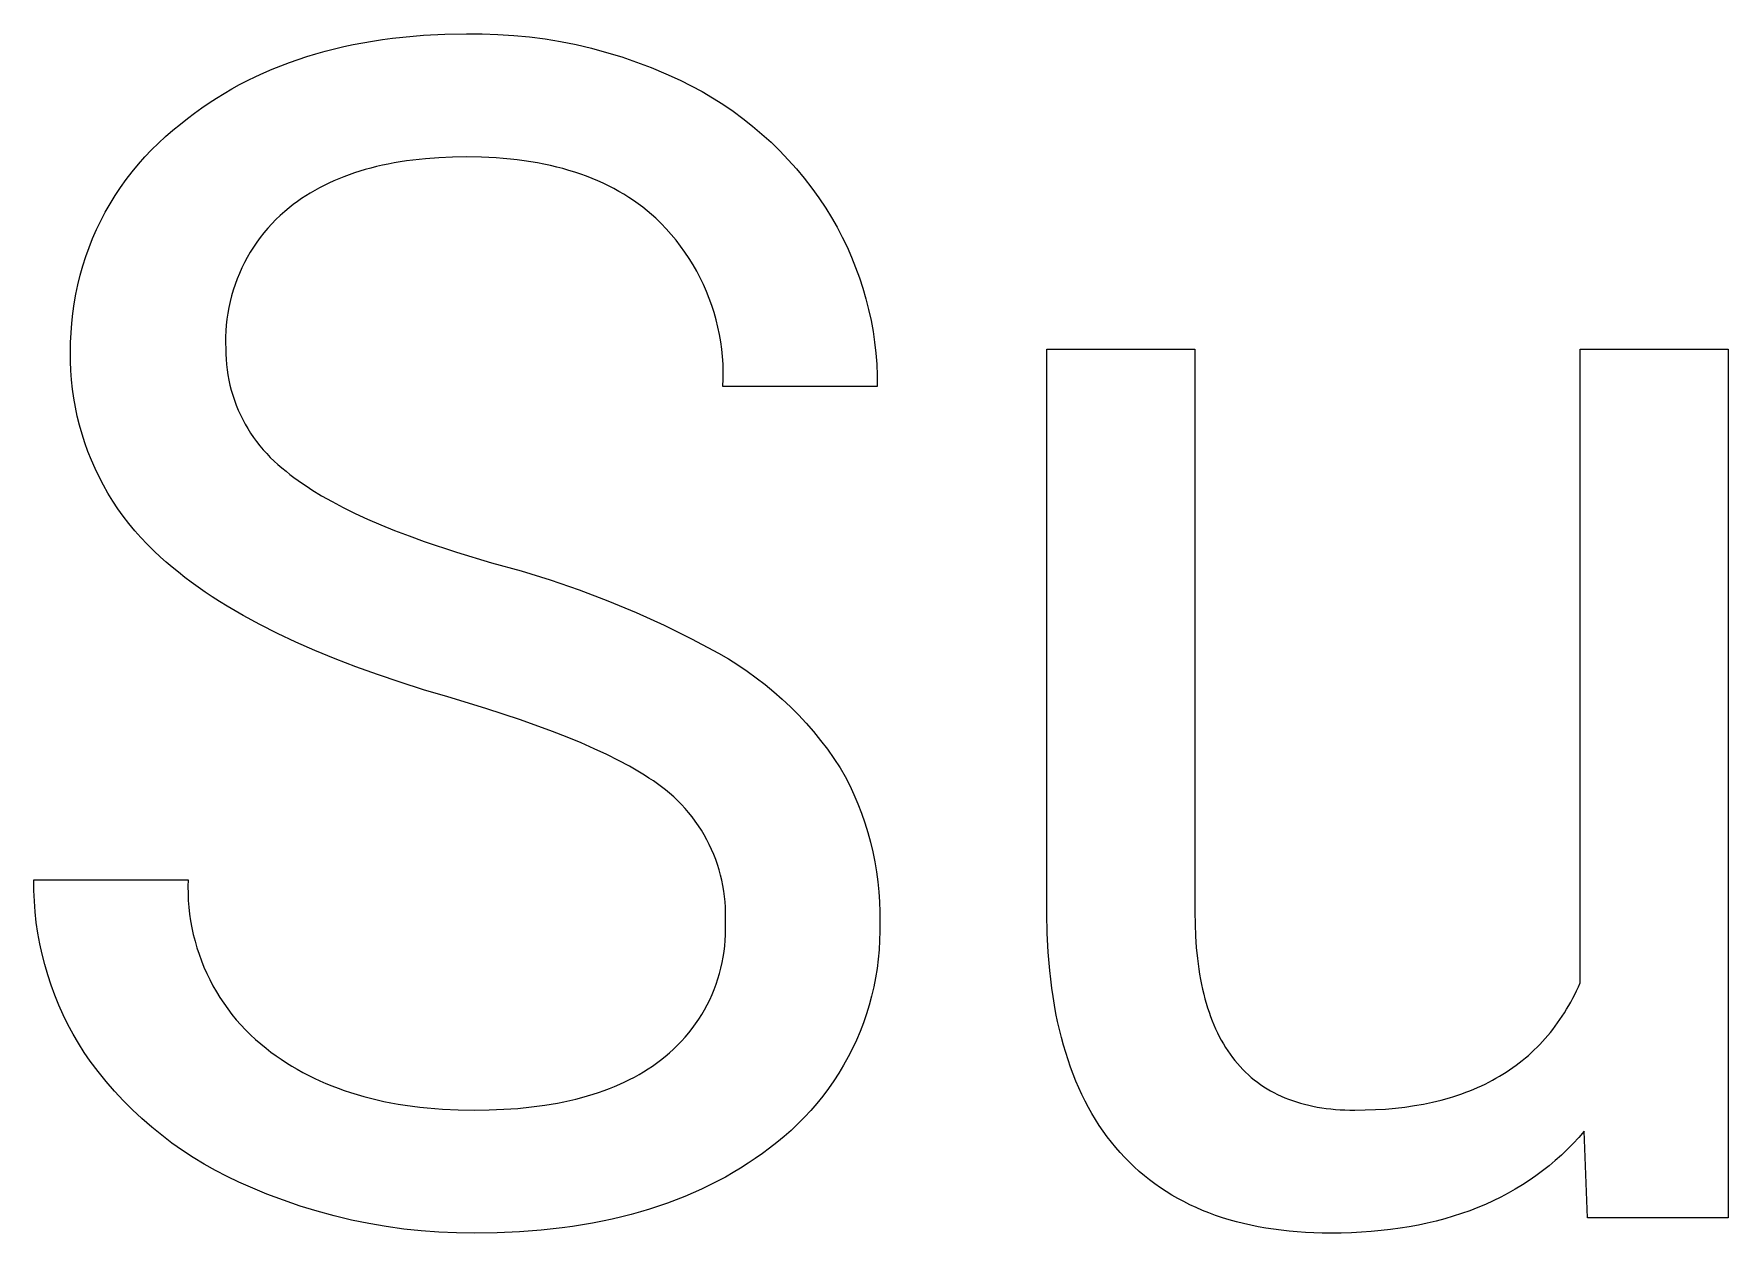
# Model space of a CAD drawing. Header units: millimetres. Extents: x -2542 to 6192, y -257 to 5845.
# Drawn here: x 3862.5 to 3950.2, y 127.8 to 189.9 of the extents above; entities that cross this region are included whole.
import ezdxf

# ---------------------------------------------------------------- set-up
doc = ezdxf.new("R2010")
doc.units = ezdxf.units.MM
doc.header["$MEASUREMENT"] = 0
doc.layers.add('Domyślny', color=7, linetype='Continuous', true_color=0x000000)

msp = doc.modelspace()

# ---------------------------------------------------------------- linework, layer by layer
at = {"layer": 'Domyślny'}
for p, q in [((3879.073, 189.346), (3879.572, 189.442)), ((3879.572, 189.442), (3880.078, 189.528)), ((3880.078, 189.528), (3880.59, 189.606)), ((3880.59, 189.606), (3881.11, 189.674)), ((3881.11, 189.674), (3881.635, 189.733)), ((3881.635, 189.733), (3882.168, 189.784)), ((3882.168, 189.784), (3882.707, 189.825)), ((3882.707, 189.825), (3883.805, 189.879)), ((3883.805, 189.879), (3884.93, 189.898)), ((3884.93, 189.898), (3885.746, 189.899)), ((3885.746, 189.899), (3886.562, 189.873)), ((3886.562, 189.873), (3887.376, 189.82)), ((3887.376, 189.82), (3888.188, 189.74)), ((3888.188, 189.74), (3888.997, 189.634)), ((3888.997, 189.634), (3889.802, 189.501)), ((3889.802, 189.501), (3890.602, 189.341)), ((3875.767, 188.42), (3876.219, 188.58)), ((3876.219, 188.58), (3876.678, 188.73)), ((3876.678, 188.73), (3877.144, 188.872)), ((3877.144, 188.872), (3877.616, 189.004)), ((3877.616, 189.004), (3878.095, 189.127)), ((3878.095, 189.127), (3878.581, 189.241)), ((3878.581, 189.241), (3879.073, 189.346)), ((3890.602, 189.341), (3891.397, 189.155)), ((3891.397, 189.155), (3892.185, 188.943)), ((3892.185, 188.943), (3892.965, 188.705)), ((3892.965, 188.705), (3893.737, 188.441)), ((3873.605, 187.486), (3874.024, 187.691)), ((3874.024, 187.691), (3874.45, 187.887)), ((3874.45, 187.887), (3874.882, 188.074)), ((3874.882, 188.074), (3875.321, 188.252)), ((3875.321, 188.252), (3875.767, 188.42)), ((3893.737, 188.441), (3894.5, 188.151)), ((3894.5, 188.151), (3895.253, 187.837)), ((3895.253, 187.837), (3895.995, 187.498)), ((3871.996, 186.574), (3872.389, 186.816)), ((3872.389, 186.816), (3872.787, 187.048)), ((3872.787, 187.048), (3873.193, 187.272)), ((3873.193, 187.272), (3873.605, 187.486)), ((3895.995, 187.498), (3896.564, 187.216)), ((3896.564, 187.216), (3897.123, 186.915)), ((3897.123, 186.915), (3897.671, 186.595)), ((3870.86, 185.794), (3871.232, 186.063)), ((3871.232, 186.063), (3871.611, 186.323)), ((3871.611, 186.323), (3871.996, 186.574)), ((3897.671, 186.595), (3898.208, 186.255)), ((3898.208, 186.255), (3898.732, 185.897)), ((3898.732, 185.897), (3899.244, 185.521)), ((3869.742, 184.915), (3870.135, 185.229)), ((3870.135, 185.229), (3870.494, 185.516)), ((3870.494, 185.516), (3870.86, 185.794)), ((3899.244, 185.521), (3899.742, 185.127)), ((3899.742, 185.127), (3900.226, 184.717)), ((3868.632, 183.893), (3868.99, 184.247)), ((3868.99, 184.247), (3869.361, 184.587)), ((3869.361, 184.587), (3869.742, 184.915)), ((3900.226, 184.717), (3900.695, 184.289)), ((3900.695, 184.289), (3901.149, 183.846)), ((3867.952, 183.151), (3868.286, 183.528)), ((3868.286, 183.528), (3868.632, 183.893)), ((3881.508, 183.275), (3881.194, 183.221)), ((3881.827, 183.324), (3881.508, 183.275)), ((3882.152, 183.368), (3881.827, 183.324)), ((3882.816, 183.44), (3882.152, 183.368)), ((3883.501, 183.491), (3882.816, 183.44)), ((3884.205, 183.522), (3883.501, 183.491)), ((3884.93, 183.532), (3884.205, 183.522)), ((3885.71, 183.52), (3884.93, 183.532)), ((3886.468, 183.483), (3885.71, 183.52)), ((3886.838, 183.455), (3886.468, 183.483)), ((3887.203, 183.421), (3886.838, 183.455)), ((3887.562, 183.38), (3887.203, 183.421)), ((3887.916, 183.334), (3887.562, 183.38)), ((3888.264, 183.281), (3887.916, 183.334)), ((3888.607, 183.222), (3888.264, 183.281)), ((3901.149, 183.846), (3901.588, 183.387)), ((3901.588, 183.387), (3902.01, 182.912)), ((3867.325, 182.364), (3867.632, 182.763)), ((3867.632, 182.763), (3867.952, 183.151)), ((3878.328, 182.4), (3878.07, 182.289)), ((3878.592, 182.505), (3878.328, 182.4)), ((3878.861, 182.605), (3878.592, 182.505)), ((3879.135, 182.7), (3878.861, 182.605)), ((3879.414, 182.79), (3879.135, 182.7)), ((3879.698, 182.875), (3879.414, 182.79)), ((3879.987, 182.954), (3879.698, 182.875)), ((3880.281, 183.029), (3879.987, 182.954)), ((3880.58, 183.098), (3880.281, 183.029)), ((3880.884, 183.162), (3880.58, 183.098)), ((3881.194, 183.221), (3880.884, 183.162)), ((3888.944, 183.157), (3888.607, 183.222)), ((3889.275, 183.086), (3888.944, 183.157)), ((3889.601, 183.009), (3889.275, 183.086)), ((3889.921, 182.925), (3889.601, 183.009)), ((3890.236, 182.835), (3889.921, 182.925)), ((3890.545, 182.739), (3890.236, 182.835)), ((3890.849, 182.637), (3890.545, 182.739)), ((3891.147, 182.529), (3890.849, 182.637)), ((3891.439, 182.414), (3891.147, 182.529)), ((3891.726, 182.294), (3891.439, 182.414)), ((3902.01, 182.912), (3902.416, 182.424)), ((3902.416, 182.424), (3902.804, 181.922)), ((3866.49, 181.108), (3866.754, 181.536)), ((3866.754, 181.536), (3867.033, 181.955)), ((3867.033, 181.955), (3867.325, 182.364)), ((3876.624, 181.519), (3876.401, 181.372)), ((3876.852, 181.66), (3876.624, 181.519)), ((3877.085, 181.796), (3876.852, 181.66)), ((3877.324, 181.927), (3877.085, 181.796)), ((3877.567, 182.053), (3877.324, 181.927)), ((3877.816, 182.174), (3877.567, 182.053)), ((3878.07, 182.289), (3877.816, 182.174)), ((3892.007, 182.167), (3891.726, 182.294)), ((3892.283, 182.034), (3892.007, 182.167)), ((3892.553, 181.894), (3892.283, 182.034)), ((3892.818, 181.749), (3892.553, 181.894)), ((3893.077, 181.597), (3892.818, 181.749)), ((3893.33, 181.439), (3893.077, 181.597)), ((3902.804, 181.922), (3903.174, 181.406)), ((3866.007, 180.225), (3866.241, 180.67)), ((3866.241, 180.67), (3866.49, 181.108)), ((3875.525, 180.706), (3875.295, 180.5)), ((3875.761, 180.903), (3875.525, 180.706)), ((3875.969, 181.064), (3875.761, 180.903)), ((3876.182, 181.221), (3875.969, 181.064)), ((3876.401, 181.372), (3876.182, 181.221)), ((3893.578, 181.275), (3893.33, 181.439)), ((3893.82, 181.105), (3893.578, 181.275)), ((3894.057, 180.928), (3893.82, 181.105)), ((3894.288, 180.746), (3894.057, 180.928)), ((3894.513, 180.557), (3894.288, 180.746)), ((3903.174, 181.406), (3903.526, 180.878)), ((3903.526, 180.878), (3903.827, 180.39)), ((3865.586, 179.311), (3865.789, 179.771)), ((3865.789, 179.771), (3866.007, 180.225)), ((3874.651, 179.839), (3874.452, 179.603)), ((3874.858, 180.067), (3874.651, 179.839)), ((3875.073, 180.287), (3874.858, 180.067)), ((3875.295, 180.5), (3875.073, 180.287)), ((3894.733, 180.362), (3894.513, 180.557)), ((3895.009, 180.091), (3894.733, 180.362)), ((3895.276, 179.81), (3895.009, 180.091)), ((3895.533, 179.52), (3895.276, 179.81)), ((3903.827, 180.39), (3904.111, 179.893)), ((3904.111, 179.893), (3904.378, 179.386)), ((3865.399, 178.844), (3865.586, 179.311)), ((3874.08, 179.113), (3873.907, 178.859)), ((3874.262, 179.362), (3874.08, 179.113)), ((3874.452, 179.603), (3874.262, 179.362)), ((3895.779, 179.222), (3895.533, 179.52)), ((3896.015, 178.915), (3895.779, 179.222)), ((3896.241, 178.601), (3896.015, 178.915)), ((3904.378, 179.386), (3904.628, 178.87)), ((3904.628, 178.87), (3904.86, 178.347)), ((3865.075, 177.891), (3865.229, 178.37)), ((3865.229, 178.37), (3865.399, 178.844)), ((3873.442, 178.061), (3873.306, 177.785)), ((3873.587, 178.332), (3873.442, 178.061)), ((3873.742, 178.598), (3873.587, 178.332)), ((3873.907, 178.859), (3873.742, 178.598)), ((3896.455, 178.279), (3896.241, 178.601)), ((3896.658, 177.949), (3896.455, 178.279)), ((3904.86, 178.347), (3905.074, 177.816)), ((3864.816, 176.919), (3864.937, 177.407)), ((3864.937, 177.407), (3865.075, 177.891)), ((3873.063, 177.219), (3872.956, 176.93)), ((3873.179, 177.504), (3873.063, 177.219)), ((3873.306, 177.785), (3873.179, 177.504)), ((3896.85, 177.613), (3896.658, 177.949)), ((3897.029, 177.27), (3896.85, 177.613)), ((3897.197, 176.922), (3897.029, 177.27)), ((3905.074, 177.816), (3905.27, 177.277)), ((3905.27, 177.277), (3905.448, 176.733)), ((3864.625, 175.931), (3864.712, 176.427)), ((3864.712, 176.427), (3864.816, 176.919)), ((3872.774, 176.342), (3872.698, 176.043)), ((3872.86, 176.638), (3872.774, 176.342)), ((3872.956, 176.93), (3872.86, 176.638)), ((3897.353, 176.567), (3897.197, 176.922)), ((3897.496, 176.208), (3897.353, 176.567)), ((3905.448, 176.733), (3905.607, 176.183)), ((3864.502, 174.932), (3864.555, 175.433)), ((3864.555, 175.433), (3864.625, 175.931)), ((3872.578, 175.44), (3872.533, 175.135)), ((3872.632, 175.743), (3872.578, 175.44)), ((3872.698, 176.043), (3872.632, 175.743)), ((3897.627, 175.844), (3897.496, 176.208)), ((3897.746, 175.475), (3897.627, 175.844)), ((3897.851, 175.103), (3897.746, 175.475)), ((3905.607, 176.183), (3905.747, 175.628)), ((3905.747, 175.628), (3905.869, 175.068)), ((3864.467, 174.43), (3864.502, 174.932)), ((3872.477, 174.522), (3872.465, 174.214)), ((3872.5, 174.829), (3872.477, 174.522)), ((3872.533, 175.135), (3872.5, 174.829)), ((3897.944, 174.727), (3897.851, 175.103)), ((3898.023, 174.349), (3897.944, 174.727)), ((3905.869, 175.068), (3905.972, 174.504)), ((3905.972, 174.504), (3906.055, 173.938)), ((3864.447, 173.424), (3864.448, 173.927)), ((3864.448, 173.927), (3864.467, 174.43)), ((3872.465, 174.214), (3872.463, 173.906)), ((3872.463, 173.906), (3872.473, 173.598)), ((3898.089, 173.967), (3898.023, 174.349)), ((3898.143, 173.584), (3898.089, 173.967)), ((3906.055, 173.938), (3906.119, 173.369)), ((3864.447, 172.947), (3864.447, 173.424)), ((3864.464, 172.469), (3864.447, 172.947)), ((3872.473, 173.598), (3872.477, 173.327)), ((3872.477, 173.327), (3872.49, 173.057)), ((3872.49, 173.057), (3872.512, 172.786)), ((3872.512, 172.786), (3872.543, 172.517)), ((3898.182, 173.199), (3898.143, 173.584)), ((3898.209, 172.813), (3898.182, 173.199)), ((3898.222, 172.426), (3898.209, 172.813)), ((3906.119, 173.369), (3906.164, 172.798)), ((3906.164, 172.798), (3906.19, 172.225)), ((3914.974, 144.357), (3914.974, 173.586)), ((3914.974, 173.586), (3922.632, 173.586)), ((3922.632, 173.586), (3922.632, 144.45)), ((3942.574, 140.782), (3942.574, 173.586)), ((3942.574, 173.586), (3950.227, 173.586)), ((3950.227, 173.586), (3950.227, 128.629)), ((3864.497, 171.993), (3864.464, 172.469)), ((3864.546, 171.518), (3864.497, 171.993)), ((3872.543, 172.517), (3872.584, 172.249)), ((3872.584, 172.249), (3872.634, 171.983)), ((3872.634, 171.983), (3872.693, 171.718)), ((3898.208, 171.653), (3898.222, 172.039)), ((3898.222, 172.039), (3898.222, 172.426)), ((3906.19, 172.225), (3906.196, 171.653)), ((3864.612, 171.045), (3864.546, 171.518)), ((3864.694, 170.574), (3864.612, 171.045)), ((3872.693, 171.718), (3872.76, 171.456)), ((3872.76, 171.456), (3872.837, 171.196)), ((3872.837, 171.196), (3872.923, 170.938)), ((3906.196, 171.653), (3898.208, 171.653)), ((3864.792, 170.107), (3864.694, 170.574)), ((3864.906, 169.643), (3864.792, 170.107)), ((3872.923, 170.938), (3873.017, 170.684)), ((3873.017, 170.684), (3873.12, 170.433)), ((3873.12, 170.433), (3873.232, 170.186)), ((3873.232, 170.186), (3873.352, 169.943)), ((3865.036, 169.183), (3864.906, 169.643)), ((3873.352, 169.943), (3873.48, 169.704)), ((3873.48, 169.704), (3873.616, 169.47)), ((3873.616, 169.47), (3873.76, 169.24)), ((3873.76, 169.24), (3873.912, 169.016)), ((3865.182, 168.728), (3865.036, 169.183)), ((3865.343, 168.279), (3865.182, 168.728)), ((3873.912, 169.016), (3874.072, 168.797)), ((3874.072, 168.797), (3874.239, 168.583)), ((3874.239, 168.583), (3874.413, 168.375)), ((3874.413, 168.375), (3874.594, 168.174)), ((3865.52, 167.835), (3865.343, 168.279)), ((3865.712, 167.398), (3865.52, 167.835)), ((3874.594, 168.174), (3874.782, 167.978)), ((3874.782, 167.978), (3874.976, 167.789)), ((3874.976, 167.789), (3875.177, 167.607)), ((3875.177, 167.607), (3875.384, 167.432)), ((3865.919, 166.967), (3865.712, 167.398)), ((3866.14, 166.544), (3865.919, 166.967)), ((3875.384, 167.432), (3875.596, 167.264)), ((3875.596, 167.264), (3875.796, 167.103)), ((3875.796, 167.103), (3876.004, 166.942)), ((3876.004, 166.942), (3876.221, 166.783)), ((3876.221, 166.783), (3876.446, 166.624)), ((3876.446, 166.624), (3876.68, 166.467)), ((3866.377, 166.129), (3866.14, 166.544)), ((3866.627, 165.722), (3866.377, 166.129)), ((3866.891, 165.324), (3866.627, 165.722)), ((3876.68, 166.467), (3876.922, 166.31)), ((3876.922, 166.31), (3877.432, 165.998)), ((3877.432, 165.998), (3877.977, 165.69)), ((3867.169, 164.936), (3866.891, 165.324)), ((3867.46, 164.557), (3867.169, 164.936)), ((3877.977, 165.69), (3878.556, 165.386)), ((3878.556, 165.386), (3879.169, 165.085)), ((3879.169, 165.085), (3879.817, 164.788)), ((3867.764, 164.188), (3867.46, 164.557)), ((3868.08, 163.831), (3867.764, 164.188)), ((3879.817, 164.788), (3880.498, 164.493)), ((3880.498, 164.493), (3881.214, 164.203)), ((3881.214, 164.203), (3881.964, 163.915)), ((3868.408, 163.484), (3868.08, 163.831)), ((3868.749, 163.149), (3868.408, 163.484)), ((3869.1, 162.825), (3868.749, 163.149)), ((3881.964, 163.915), (3882.749, 163.631)), ((3882.749, 163.631), (3884.421, 163.074)), ((3869.397, 162.558), (3869.1, 162.825)), ((3869.704, 162.294), (3869.397, 162.558)), ((3870.022, 162.032), (3869.704, 162.294)), ((3884.421, 163.074), (3886.229, 162.53)), ((3886.229, 162.53), (3887.758, 162.108)), ((3870.351, 161.773), (3870.022, 162.032)), ((3870.69, 161.516), (3870.351, 161.773)), ((3871.041, 161.262), (3870.69, 161.516)), ((3887.758, 162.108), (3889.272, 161.638)), ((3889.272, 161.638), (3890.771, 161.121)), ((3871.402, 161.011), (3871.041, 161.262)), ((3871.775, 160.762), (3871.402, 161.011)), ((3872.158, 160.516), (3871.775, 160.762)), ((3872.552, 160.273), (3872.158, 160.516)), ((3890.771, 161.121), (3892.253, 160.557)), ((3892.253, 160.557), (3893.717, 159.946)), ((3873.373, 159.794), (3872.552, 160.273)), ((3874.237, 159.325), (3873.373, 159.794)), ((3893.717, 159.946), (3895.16, 159.29)), ((3875.145, 158.867), (3874.237, 159.325)), ((3876.096, 158.42), (3875.145, 158.867)), ((3895.16, 159.29), (3896.582, 158.589)), ((3877.091, 157.983), (3876.096, 158.42)), ((3878.129, 157.557), (3877.091, 157.983)), ((3896.582, 158.589), (3897.981, 157.843)), ((3897.981, 157.843), (3898.485, 157.55)), ((3879.211, 157.141), (3878.129, 157.557)), ((3880.336, 156.736), (3879.211, 157.141)), ((3898.485, 157.55), (3898.978, 157.242)), ((3898.978, 157.242), (3899.461, 156.917)), ((3881.505, 156.341), (3880.336, 156.736)), ((3882.717, 155.957), (3881.505, 156.341)), ((3899.461, 156.917), (3899.933, 156.576)), ((3899.933, 156.576), (3900.393, 156.22)), ((3900.393, 156.22), (3900.842, 155.85)), ((3883.973, 155.583), (3882.717, 155.957)), ((3885.933, 154.992), (3883.973, 155.583)), ((3900.842, 155.85), (3901.279, 155.465)), ((3901.279, 155.465), (3901.702, 155.066)), ((3887.735, 154.397), (3885.933, 154.992)), ((3889.379, 153.8), (3887.735, 154.397)), ((3901.702, 155.066), (3902.113, 154.653)), ((3902.113, 154.653), (3902.509, 154.227)), ((3890.142, 153.5), (3889.379, 153.8)), ((3890.865, 153.2), (3890.142, 153.5)), ((3902.509, 154.227), (3902.892, 153.788)), ((3902.892, 153.788), (3903.26, 153.337)), ((3891.549, 152.899), (3890.865, 153.2)), ((3892.194, 152.598), (3891.549, 152.899)), ((3892.798, 152.296), (3892.194, 152.598)), ((3903.26, 153.337), (3903.613, 152.875)), ((3903.613, 152.875), (3903.95, 152.401)), ((3893.364, 151.993), (3892.798, 152.296)), ((3893.89, 151.689), (3893.364, 151.993)), ((3894.138, 151.537), (3893.89, 151.689)), ((3903.95, 152.401), (3904.272, 151.916)), ((3904.272, 151.916), (3904.527, 151.461)), ((3894.376, 151.385), (3894.138, 151.537)), ((3894.605, 151.233), (3894.376, 151.385)), ((3894.823, 151.081), (3894.605, 151.233)), ((3895.032, 150.928), (3894.823, 151.081)), ((3895.231, 150.775), (3895.032, 150.928)), ((3904.527, 151.461), (3904.765, 150.998)), ((3904.765, 150.998), (3904.988, 150.526)), ((3895.447, 150.596), (3895.231, 150.775)), ((3895.658, 150.409), (3895.447, 150.596)), ((3895.861, 150.215), (3895.658, 150.409)), ((3896.059, 150.015), (3895.861, 150.215)), ((3896.249, 149.808), (3896.059, 150.015)), ((3904.988, 150.526), (3905.194, 150.047)), ((3905.194, 150.047), (3905.383, 149.562)), ((3896.432, 149.594), (3896.249, 149.808)), ((3896.608, 149.375), (3896.432, 149.594)), ((3896.776, 149.15), (3896.608, 149.375)), ((3896.937, 148.919), (3896.776, 149.15)), ((3905.383, 149.562), (3905.556, 149.07)), ((3905.556, 149.07), (3905.712, 148.573)), ((3897.089, 148.683), (3896.937, 148.919)), ((3897.234, 148.442), (3897.089, 148.683)), ((3897.37, 148.196), (3897.234, 148.442)), ((3897.498, 147.945), (3897.37, 148.196)), ((3905.712, 148.573), (3905.85, 148.07)), ((3897.618, 147.691), (3897.498, 147.945)), ((3897.728, 147.432), (3897.618, 147.691)), ((3897.83, 147.17), (3897.728, 147.432)), ((3905.85, 148.07), (3905.971, 147.563)), ((3905.971, 147.563), (3906.074, 147.052)), ((3897.923, 146.905), (3897.83, 147.17)), ((3898.007, 146.636), (3897.923, 146.905)), ((3898.082, 146.365), (3898.007, 146.636)), ((3906.074, 147.052), (3906.16, 146.538)), ((3906.16, 146.538), (3906.228, 146.021)), ((3862.548, 145.567), (3862.545, 146.122)), ((3862.545, 146.122), (3870.527, 146.122)), ((3862.569, 145.012), (3862.548, 145.567)), ((3870.527, 146.122), (3870.519, 145.766)), ((3870.519, 145.766), (3870.522, 145.41)), ((3898.147, 146.092), (3898.082, 146.365)), ((3898.204, 145.816), (3898.147, 146.092)), ((3898.25, 145.539), (3898.204, 145.816)), ((3906.228, 146.021), (3906.278, 145.503)), ((3862.611, 144.458), (3862.569, 145.012)), ((3870.522, 145.41), (3870.538, 145.054)), ((3870.538, 145.054), (3870.566, 144.698)), ((3870.566, 144.698), (3870.606, 144.344)), ((3898.288, 145.26), (3898.25, 145.539)), ((3898.316, 144.98), (3898.288, 145.26)), ((3898.334, 144.7), (3898.316, 144.98)), ((3898.343, 144.419), (3898.334, 144.7)), ((3906.278, 145.503), (3906.31, 144.982)), ((3906.31, 144.982), (3906.324, 144.461)), ((3862.671, 143.906), (3862.611, 144.458)), ((3862.751, 143.356), (3862.671, 143.906)), ((3870.606, 144.344), (3870.658, 143.992)), ((3870.658, 143.992), (3870.721, 143.641)), ((3898.333, 143.856), (3898.343, 144.137)), ((3898.339, 143.566), (3898.333, 143.856)), ((3898.343, 144.137), (3898.343, 144.419)), ((3906.324, 144.461), (3906.321, 143.94)), ((3906.321, 143.94), (3906.326, 143.457)), ((3914.994, 143.35), (3914.974, 144.357)), ((3922.632, 144.45), (3922.64, 143.819)), ((3922.64, 143.819), (3922.665, 143.209)), ((3862.849, 142.809), (3862.751, 143.356)), ((3870.721, 143.641), (3870.797, 143.293)), ((3870.797, 143.293), (3870.884, 142.947)), ((3870.884, 142.947), (3870.983, 142.605)), ((3898.297, 142.697), (3898.321, 142.986)), ((3898.321, 142.986), (3898.335, 143.276)), ((3898.335, 143.276), (3898.339, 143.566)), ((3906.315, 142.973), (3906.287, 142.49)), ((3906.326, 143.457), (3906.315, 142.973)), ((3915.043, 142.374), (3914.994, 143.35)), ((3922.665, 143.209), (3922.705, 142.618)), ((3862.967, 142.267), (3862.849, 142.809)), ((3863.104, 141.728), (3862.967, 142.267)), ((3870.983, 142.605), (3871.093, 142.266)), ((3871.093, 142.266), (3871.215, 141.931)), ((3898.166, 141.836), (3898.22, 142.121)), ((3898.22, 142.121), (3898.263, 142.408)), ((3898.263, 142.408), (3898.297, 142.697)), ((3906.287, 142.49), (3906.243, 142.008)), ((3915.12, 141.43), (3915.043, 142.374)), ((3922.705, 142.618), (3922.762, 142.047)), ((3922.762, 142.047), (3922.834, 141.497)), ((3863.259, 141.195), (3863.104, 141.728)), ((3863.433, 140.667), (3863.259, 141.195)), ((3871.215, 141.931), (3871.348, 141.601)), ((3871.348, 141.601), (3871.492, 141.275)), ((3871.492, 141.275), (3871.647, 140.954)), ((3897.948, 140.993), (3898.03, 141.272)), ((3898.03, 141.272), (3898.103, 141.553)), ((3898.103, 141.553), (3898.166, 141.836)), ((3906.182, 141.528), (3906.104, 141.051)), ((3906.243, 142.008), (3906.182, 141.528)), ((3915.17, 140.97), (3915.12, 141.43)), ((3922.834, 141.497), (3922.877, 141.229)), ((3922.877, 141.229), (3922.923, 140.966)), ((3863.625, 140.146), (3863.433, 140.667)), ((3871.647, 140.954), (3871.813, 140.638)), ((3871.813, 140.638), (3871.989, 140.329)), ((3871.989, 140.329), (3872.176, 140.025)), ((3897.643, 140.178), (3897.754, 140.446)), ((3897.754, 140.446), (3897.856, 140.718)), ((3897.856, 140.718), (3897.948, 140.993)), ((3906.011, 140.576), (3905.9, 140.105)), ((3906.104, 141.051), (3906.011, 140.576)), ((3915.227, 140.517), (3915.17, 140.97)), ((3915.291, 140.072), (3915.227, 140.517)), ((3922.923, 140.966), (3922.974, 140.709)), ((3922.974, 140.709), (3923.028, 140.456)), ((3923.028, 140.456), (3923.087, 140.208)), ((3942.29, 140.18), (3942.388, 140.377)), ((3942.388, 140.377), (3942.482, 140.578)), ((3942.482, 140.578), (3942.574, 140.782)), ((3863.836, 139.632), (3863.625, 140.146)), ((3864.064, 139.126), (3863.836, 139.632)), ((3872.176, 140.025), (3872.373, 139.728)), ((3872.373, 139.728), (3872.58, 139.438)), ((3872.58, 139.438), (3872.796, 139.155)), ((3897.257, 139.397), (3897.395, 139.653)), ((3897.395, 139.653), (3897.523, 139.913)), ((3897.523, 139.913), (3897.643, 140.178)), ((3905.774, 139.638), (3905.632, 139.176)), ((3905.9, 140.105), (3905.774, 139.638)), ((3915.363, 139.635), (3915.291, 140.072)), ((3915.441, 139.206), (3915.363, 139.635)), ((3923.087, 140.208), (3923.149, 139.965)), ((3923.149, 139.965), (3923.216, 139.728)), ((3923.216, 139.728), (3923.287, 139.495)), ((3923.287, 139.495), (3923.362, 139.267)), ((3941.758, 139.239), (3941.87, 139.421)), ((3941.87, 139.421), (3941.98, 139.606)), ((3941.98, 139.606), (3942.086, 139.794)), ((3942.086, 139.794), (3942.189, 139.985)), ((3942.189, 139.985), (3942.29, 140.18)), ((3864.309, 138.627), (3864.064, 139.126)), ((3864.572, 138.138), (3864.309, 138.627)), ((3872.796, 139.155), (3873.022, 138.88)), ((3873.022, 138.88), (3873.258, 138.612)), ((3873.258, 138.612), (3873.502, 138.352)), ((3896.621, 138.427), (3896.792, 138.661)), ((3896.792, 138.661), (3896.955, 138.901)), ((3896.955, 138.901), (3897.11, 139.147)), ((3897.11, 139.147), (3897.257, 139.397)), ((3905.474, 138.719), (3905.3, 138.267)), ((3905.632, 139.176), (3905.474, 138.719)), ((3915.527, 138.785), (3915.441, 139.206)), ((3915.62, 138.372), (3915.527, 138.785)), ((3923.362, 139.267), (3923.44, 139.044)), ((3923.44, 139.044), (3923.523, 138.827)), ((3923.523, 138.827), (3923.61, 138.614)), ((3923.61, 138.614), (3923.701, 138.406)), ((3941.155, 138.38), (3941.281, 138.545)), ((3941.281, 138.545), (3941.405, 138.714)), ((3941.405, 138.714), (3941.526, 138.886)), ((3941.526, 138.886), (3941.643, 139.061)), ((3941.643, 139.061), (3941.758, 139.239)), ((3864.852, 137.658), (3864.572, 138.138)), ((3873.502, 138.352), (3873.754, 138.101)), ((3873.754, 138.101), (3874.015, 137.859)), ((3874.015, 137.859), (3874.285, 137.625)), ((3895.858, 137.553), (3896.06, 137.761)), ((3896.06, 137.761), (3896.254, 137.977)), ((3896.254, 137.977), (3896.441, 138.199)), ((3896.441, 138.199), (3896.621, 138.427)), ((3905.11, 137.822), (3904.906, 137.384)), ((3905.3, 138.267), (3905.11, 137.822)), ((3915.72, 137.966), (3915.62, 138.372)), ((3915.828, 137.568), (3915.72, 137.966)), ((3923.701, 138.406), (3923.796, 138.203)), ((3923.796, 138.203), (3923.895, 138.006)), ((3923.895, 138.006), (3923.998, 137.813)), ((3923.998, 137.813), (3924.105, 137.625)), ((3940.48, 137.6), (3940.621, 137.75)), ((3940.621, 137.75), (3940.759, 137.902)), ((3940.759, 137.902), (3940.894, 138.058)), ((3940.894, 138.058), (3941.026, 138.217)), ((3941.026, 138.217), (3941.155, 138.38)), ((3865.148, 137.189), (3864.852, 137.658)), ((3865.461, 136.729), (3865.148, 137.189)), ((3874.285, 137.625), (3874.561, 137.401)), ((3874.561, 137.401), (3874.816, 137.204)), ((3874.816, 137.204), (3875.076, 137.013)), ((3875.076, 137.013), (3875.342, 136.829)), ((3875.342, 136.829), (3875.612, 136.65)), ((3894.77, 136.632), (3894.982, 136.791)), ((3894.982, 136.791), (3895.211, 136.97)), ((3895.211, 136.97), (3895.433, 137.157)), ((3895.433, 137.157), (3895.649, 137.351)), ((3895.649, 137.351), (3895.858, 137.553)), ((3904.686, 136.953), (3904.452, 136.529)), ((3904.906, 137.384), (3904.686, 136.953)), ((3915.943, 137.178), (3915.828, 137.568)), ((3916.065, 136.796), (3915.943, 137.178)), ((3916.194, 136.422), (3916.065, 136.796)), ((3924.105, 137.625), (3924.216, 137.443)), ((3924.216, 137.443), (3924.331, 137.265)), ((3924.331, 137.265), (3924.45, 137.092)), ((3924.45, 137.092), (3924.574, 136.925)), ((3924.574, 136.925), (3924.701, 136.762)), ((3939.576, 136.771), (3939.734, 136.901)), ((3939.734, 136.901), (3939.889, 137.034)), ((3939.889, 137.034), (3940.041, 137.171)), ((3940.041, 137.171), (3940.19, 137.311)), ((3940.19, 137.311), (3940.337, 137.454)), ((3940.337, 137.454), (3940.48, 137.6)), ((3865.864, 136.197), (3865.461, 136.729)), ((3866.284, 135.678), (3865.864, 136.197)), ((3875.612, 136.65), (3875.888, 136.478)), ((3875.888, 136.478), (3876.17, 136.313)), ((3876.17, 136.313), (3876.456, 136.153)), ((3876.456, 136.153), (3876.748, 136)), ((3876.748, 136), (3877.045, 135.853)), ((3893.375, 135.781), (3893.622, 135.911)), ((3893.622, 135.911), (3893.863, 136.045)), ((3893.863, 136.045), (3894.098, 136.184)), ((3894.098, 136.184), (3894.328, 136.328)), ((3894.328, 136.328), (3894.552, 136.478)), ((3894.552, 136.478), (3894.77, 136.632)), ((3904.204, 136.114), (3903.941, 135.708)), ((3904.452, 136.529), (3904.204, 136.114)), ((3916.331, 136.056), (3916.194, 136.422)), ((3916.474, 135.697), (3916.331, 136.056)), ((3924.701, 136.762), (3924.832, 136.604)), ((3924.832, 136.604), (3924.967, 136.452)), ((3924.967, 136.452), (3925.107, 136.304)), ((3925.107, 136.304), (3925.25, 136.161)), ((3925.25, 136.161), (3925.398, 136.024)), ((3925.398, 136.024), (3925.549, 135.891)), ((3938.209, 135.845), (3938.39, 135.95)), ((3938.39, 135.95), (3938.568, 136.057)), ((3938.568, 136.057), (3938.743, 136.168)), ((3938.743, 136.168), (3938.915, 136.282)), ((3938.915, 136.282), (3939.085, 136.4)), ((3939.085, 136.4), (3939.251, 136.52)), ((3939.251, 136.52), (3939.415, 136.644)), ((3939.415, 136.644), (3939.576, 136.771)), ((3866.723, 135.175), (3866.284, 135.678)), ((3867.178, 134.686), (3866.723, 135.175)), ((3877.045, 135.853), (3877.348, 135.712)), ((3877.348, 135.712), (3877.655, 135.578)), ((3877.655, 135.578), (3877.968, 135.45)), ((3877.968, 135.45), (3878.287, 135.328)), ((3878.287, 135.328), (3878.61, 135.212)), ((3878.61, 135.212), (3878.939, 135.103)), ((3878.939, 135.103), (3879.273, 135)), ((3891.488, 135.019), (3891.774, 135.113)), ((3891.774, 135.113), (3892.056, 135.212)), ((3892.056, 135.212), (3892.331, 135.316)), ((3892.331, 135.316), (3892.601, 135.424)), ((3892.601, 135.424), (3892.865, 135.538)), ((3892.865, 135.538), (3893.123, 135.657)), ((3893.123, 135.657), (3893.375, 135.781)), ((3903.664, 135.311), (3903.374, 134.924)), ((3903.941, 135.708), (3903.664, 135.311)), ((3916.625, 135.346), (3916.474, 135.697)), ((3916.783, 135.003), (3916.625, 135.346)), ((3925.549, 135.891), (3925.705, 135.763)), ((3925.705, 135.763), (3925.864, 135.641)), ((3925.864, 135.641), (3926.028, 135.523)), ((3926.028, 135.523), (3926.196, 135.411)), ((3926.196, 135.411), (3926.367, 135.303)), ((3926.367, 135.303), (3926.543, 135.2)), ((3926.543, 135.2), (3926.723, 135.103)), ((3926.723, 135.103), (3926.907, 135.01)), ((3936.242, 134.977), (3936.452, 135.049)), ((3936.452, 135.049), (3936.659, 135.125)), ((3936.659, 135.125), (3936.862, 135.204)), ((3936.862, 135.204), (3937.063, 135.286)), ((3937.063, 135.286), (3937.261, 135.371)), ((3937.261, 135.371), (3937.457, 135.459)), ((3937.457, 135.459), (3937.649, 135.551)), ((3937.649, 135.551), (3937.839, 135.646)), ((3937.839, 135.646), (3938.025, 135.744)), ((3938.025, 135.744), (3938.209, 135.845)), ((3867.65, 134.214), (3867.178, 134.686)), ((3868.138, 133.758), (3867.65, 134.214)), ((3879.273, 135), (3879.613, 134.903)), ((3879.613, 134.903), (3879.958, 134.812)), ((3879.958, 134.812), (3880.308, 134.728)), ((3880.308, 134.728), (3880.663, 134.649)), ((3880.663, 134.649), (3881.024, 134.578)), ((3881.024, 134.578), (3881.39, 134.512)), ((3881.39, 134.512), (3881.761, 134.453)), ((3881.761, 134.453), (3882.138, 134.399)), ((3882.138, 134.399), (3882.519, 134.352)), ((3882.519, 134.352), (3882.907, 134.312)), ((3882.907, 134.312), (3883.697, 134.249)), ((3883.697, 134.249), (3884.508, 134.212)), ((3884.508, 134.212), (3885.341, 134.199)), ((3885.341, 134.199), (3886.115, 134.209)), ((3886.115, 134.209), (3886.867, 134.24)), ((3886.867, 134.24), (3887.596, 134.29)), ((3887.596, 134.29), (3888.302, 134.361)), ((3888.302, 134.361), (3888.985, 134.452)), ((3888.985, 134.452), (3889.318, 134.506)), ((3889.318, 134.506), (3889.645, 134.564)), ((3889.645, 134.564), (3889.967, 134.627)), ((3889.967, 134.627), (3890.282, 134.695)), ((3890.282, 134.695), (3890.592, 134.769)), ((3890.592, 134.769), (3890.896, 134.847)), ((3890.896, 134.847), (3891.195, 134.931)), ((3891.195, 134.931), (3891.488, 135.019)), ((3902.754, 134.181), (3902.426, 133.826)), ((3903.071, 134.548), (3902.754, 134.181)), ((3903.374, 134.924), (3903.071, 134.548)), ((3916.949, 134.668), (3916.783, 135.003)), ((3917.121, 134.341), (3916.949, 134.668)), ((3917.301, 134.022), (3917.121, 134.341)), ((3926.907, 135.01), (3927.095, 134.923)), ((3927.095, 134.923), (3927.286, 134.84)), ((3927.286, 134.84), (3927.482, 134.762)), ((3927.482, 134.762), (3927.682, 134.69)), ((3927.682, 134.69), (3927.886, 134.622)), ((3927.886, 134.622), (3928.094, 134.56)), ((3928.094, 134.56), (3928.307, 134.502)), ((3928.307, 134.502), (3928.523, 134.45)), ((3928.523, 134.45), (3928.743, 134.402)), ((3928.743, 134.402), (3928.967, 134.359)), ((3928.967, 134.359), (3929.195, 134.322)), ((3929.195, 134.322), (3929.428, 134.289)), ((3929.428, 134.289), (3929.664, 134.262)), ((3929.664, 134.262), (3929.904, 134.239)), ((3929.904, 134.239), (3930.149, 134.222)), ((3930.149, 134.222), (3930.397, 134.209)), ((3930.397, 134.209), (3930.65, 134.202)), ((3930.65, 134.202), (3930.906, 134.199)), ((3930.906, 134.199), (3931.449, 134.206)), ((3931.449, 134.206), (3931.98, 134.225)), ((3931.98, 134.225), (3932.499, 134.257)), ((3932.499, 134.257), (3933.007, 134.302)), ((3933.007, 134.302), (3933.504, 134.36)), ((3933.504, 134.36), (3933.989, 134.431)), ((3933.989, 134.431), (3934.463, 134.514)), ((3934.463, 134.514), (3934.925, 134.611)), ((3934.925, 134.611), (3935.375, 134.72)), ((3935.375, 134.72), (3935.815, 134.842)), ((3935.815, 134.842), (3936.03, 134.908)), ((3936.03, 134.908), (3936.242, 134.977)), ((3868.641, 133.319), (3868.138, 133.758)), ((3869.159, 132.898), (3868.641, 133.319)), ((3902.085, 133.483), (3901.733, 133.151)), ((3902.426, 133.826), (3902.085, 133.483)), ((3917.488, 133.71), (3917.301, 134.022)), ((3917.683, 133.406), (3917.488, 133.71)), ((3917.884, 133.11), (3917.683, 133.406)), ((3869.691, 132.494), (3869.159, 132.898)), ((3870.236, 132.109), (3869.691, 132.494)), ((3900.996, 132.525), (3900.611, 132.232)), ((3901.37, 132.832), (3900.996, 132.525)), ((3901.733, 133.151), (3901.37, 132.832)), ((3918.093, 132.822), (3917.884, 133.11)), ((3918.309, 132.542), (3918.093, 132.822)), ((3918.532, 132.27), (3918.309, 132.542)), ((3942.204, 132.467), (3941.905, 132.163)), ((3942.496, 132.781), (3942.204, 132.467)), ((3942.779, 133.105), (3942.496, 132.781)), ((3942.947, 128.629), (3942.779, 133.105)), ((3870.795, 131.743), (3870.236, 132.109)), ((3871.365, 131.397), (3870.795, 131.743)), ((3899.882, 131.699), (3899.507, 131.446)), ((3900.25, 131.961), (3899.882, 131.699)), ((3900.611, 132.232), (3900.25, 131.961)), ((3918.763, 132.005), (3918.532, 132.27)), ((3919, 131.748), (3918.763, 132.005)), ((3919.244, 131.5), (3919, 131.748)), ((3941.281, 131.587), (3940.957, 131.314)), ((3941.597, 131.87), (3941.281, 131.587)), ((3941.905, 132.163), (3941.597, 131.87)), ((3871.947, 131.07), (3871.365, 131.397)), ((3872.541, 130.763), (3871.947, 131.07)), ((3873.144, 130.477), (3872.541, 130.763)), ((3898.334, 130.737), (3897.929, 130.518)), ((3898.733, 130.965), (3898.334, 130.737)), ((3899.123, 131.201), (3898.733, 130.965)), ((3899.507, 131.446), (3899.123, 131.201)), ((3919.495, 131.259), (3919.244, 131.5)), ((3919.752, 131.027), (3919.495, 131.259)), ((3920.016, 130.803), (3919.752, 131.027)), ((3920.287, 130.587), (3920.016, 130.803)), ((3940.284, 130.799), (3939.935, 130.557)), ((3940.624, 131.051), (3940.284, 130.799)), ((3940.957, 131.314), (3940.624, 131.051)), ((3873.756, 130.211), (3873.144, 130.477)), ((3874.602, 129.858), (3873.756, 130.211)), ((3875.458, 129.531), (3874.602, 129.858)), ((3896.666, 129.913), (3896.23, 129.728)), ((3897.095, 130.106), (3896.666, 129.913)), ((3897.515, 130.308), (3897.095, 130.106)), ((3897.929, 130.518), (3897.515, 130.308)), ((3920.564, 130.38), (3920.287, 130.587)), ((3920.848, 130.18), (3920.564, 130.38)), ((3921.139, 129.989), (3920.848, 130.18)), ((3921.436, 129.805), (3921.139, 129.989)), ((3921.74, 129.63), (3921.436, 129.805)), ((3938.84, 129.893), (3938.459, 129.692)), ((3939.213, 130.104), (3938.84, 129.893)), ((3939.578, 130.325), (3939.213, 130.104)), ((3939.935, 130.557), (3939.578, 130.325)), ((3876.324, 129.233), (3875.458, 129.531)), ((3877.2, 128.962), (3876.324, 129.233)), ((3878.084, 128.72), (3877.2, 128.962)), ((3893.939, 128.933), (3893.458, 128.8)), ((3894.412, 129.075), (3893.939, 128.933)), ((3894.878, 129.225), (3894.412, 129.075)), ((3895.336, 129.384), (3894.878, 129.225)), ((3895.787, 129.552), (3895.336, 129.384)), ((3896.23, 129.728), (3895.787, 129.552)), ((3922.051, 129.463), (3921.74, 129.63)), ((3922.368, 129.304), (3922.051, 129.463)), ((3922.692, 129.154), (3922.368, 129.304)), ((3923.023, 129.011), (3922.692, 129.154)), ((3923.36, 128.877), (3923.023, 129.011)), ((3936.852, 128.992), (3936.429, 128.843)), ((3937.266, 129.152), (3936.852, 128.992)), ((3937.671, 129.321), (3937.266, 129.152)), ((3938.069, 129.502), (3937.671, 129.321)), ((3938.459, 129.692), (3938.069, 129.502)), ((3878.975, 128.507), (3878.084, 128.72)), ((3879.873, 128.323), (3878.975, 128.507)), ((3880.776, 128.168), (3879.873, 128.323)), ((3881.683, 128.042), (3880.776, 128.168)), ((3882.595, 127.946), (3881.683, 128.042)), ((3889.88, 128.109), (3888.79, 127.988)), ((3890.414, 128.182), (3889.88, 128.109)), ((3890.94, 128.263), (3890.414, 128.182)), ((3891.458, 128.353), (3890.94, 128.263)), ((3891.97, 128.452), (3891.458, 128.353)), ((3892.473, 128.56), (3891.97, 128.452)), ((3892.969, 128.676), (3892.473, 128.56)), ((3893.458, 128.8), (3892.969, 128.676)), ((3923.704, 128.75), (3923.36, 128.877)), ((3924.055, 128.632), (3923.704, 128.75)), ((3924.412, 128.522), (3924.055, 128.632)), ((3924.776, 128.42), (3924.412, 128.522)), ((3925.147, 128.327), (3924.776, 128.42)), ((3925.524, 128.241), (3925.147, 128.327)), ((3925.908, 128.164), (3925.524, 128.241)), ((3926.299, 128.094), (3925.908, 128.164)), ((3926.696, 128.033), (3926.299, 128.094)), ((3927.1, 127.98), (3926.696, 128.033)), ((3932.759, 128.019), (3932.263, 127.962)), ((3933.246, 128.086), (3932.759, 128.019)), ((3933.725, 128.163), (3933.246, 128.086)), ((3934.196, 128.251), (3933.725, 128.163)), ((3934.659, 128.349), (3934.196, 128.251)), ((3935.114, 128.457), (3934.659, 128.349)), ((3935.561, 128.575), (3935.114, 128.457)), ((3935.999, 128.704), (3935.561, 128.575)), ((3936.429, 128.843), (3935.999, 128.704)), ((3950.227, 128.629), (3942.947, 128.629)), ((3883.509, 127.879), (3882.595, 127.946)), ((3884.424, 127.841), (3883.509, 127.879)), ((3885.341, 127.834), (3884.424, 127.841)), ((3886.521, 127.851), (3885.341, 127.834)), ((3887.671, 127.902), (3886.521, 127.851)), ((3888.79, 127.988), (3887.671, 127.902)), ((3927.51, 127.936), (3927.1, 127.98)), ((3927.928, 127.899), (3927.51, 127.936)), ((3928.351, 127.87), (3927.928, 127.899)), ((3928.782, 127.85), (3928.351, 127.87)), ((3929.219, 127.838), (3928.782, 127.85)), ((3929.663, 127.834), (3929.219, 127.838)), ((3930.199, 127.839), (3929.663, 127.834)), ((3930.728, 127.854), (3930.199, 127.839)), ((3931.248, 127.88), (3930.728, 127.854)), ((3931.759, 127.916), (3931.248, 127.88)), ((3932.263, 127.962), (3931.759, 127.916))]:
    msp.add_line(p, q, dxfattribs=at)

doc.saveas('drawing.dxf')
